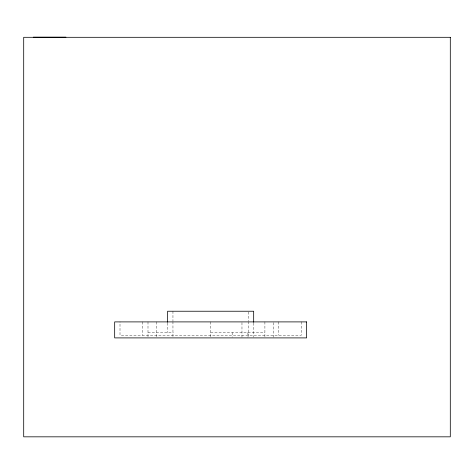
<?xml version="1.0" encoding="UTF-8"?>
<svg xmlns="http://www.w3.org/2000/svg" width="474" height="474" viewBox="0 0 474 474"><rect width="100%" height="100%" fill="white"/><g stroke="black" fill="none" stroke-linecap="round" stroke-linejoin="round"><path stroke-width="0.36" stroke-dasharray="2.37 1.78" d="M147.995 332.564L173.383 332.564M210.646 332.564L264.901 332.564M301.286 321.899L301.286 335.231L120.005 335.231L120.005 321.899M278.623 321.899L278.623 335.231M273.291 322.628L273.291 337.168M264.901 321.899L264.901 337.227M253.673 323.084L253.673 337.156M248.34 311.975L248.34 320.862M248.34 321.603L248.34 337.156M247.908 332.564L247.908 337.227M241.971 322.61L241.971 337.227M232.159 332.564L232.159 337.227M210.646 321.899L210.646 337.227M172.951 311.234L172.951 320.862M172.951 321.603L172.951 337.156M167.618 323.001L167.618 332.564M156.39 321.899L156.39 337.227M147.995 321.899L147.995 337.227M142.662 321.899L142.662 335.231"/><path stroke-width="0.71" d="M33.293 37.173L65.945 37.173M253.673 322.344L253.673 311.234L167.618 311.234L167.618 322.267M450.3 37.31L23.7 37.31L23.7 436.827L450.3 436.827L450.3 37.31M306.619 321.899L114.672 321.899L114.672 337.897L306.619 337.897L306.619 321.899"/></g></svg>
